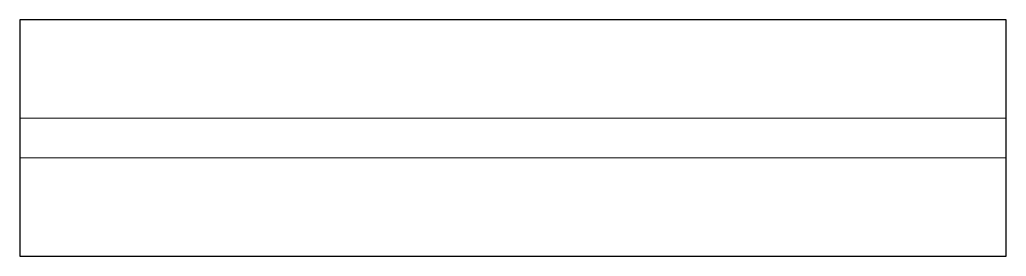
# Model space of a CAD drawing. Header units: millimetres. Extents: x 0 to 1000, y 0 to 240.
import ezdxf

# ---------------------------------------------------------------- set-up
doc = ezdxf.new("R2010")
doc.units = ezdxf.units.MM
doc.layers.add('粗实线', color=7, linetype='Continuous', lineweight=30)
doc.layers.add('细实线', color=3, linetype='Continuous', lineweight=0, plot=False)

msp = doc.modelspace()

# ---------------------------------------------------------------- linework, layer by layer
at = {"layer": '粗实线'}
for p, q in [((1000, 240), (0, 240)), ((0, 240), (0, 0)), ((1000, 0), (1000, 240)), ((0, 0), (1000, 0))]:
    msp.add_line(p, q, dxfattribs=at)
at = {"layer": '细实线'}
for p, q in [((1000, 140), (0, 140)), ((0, 100), (1000, 100))]:
    msp.add_line(p, q, dxfattribs=at)

doc.saveas('drawing.dxf')
